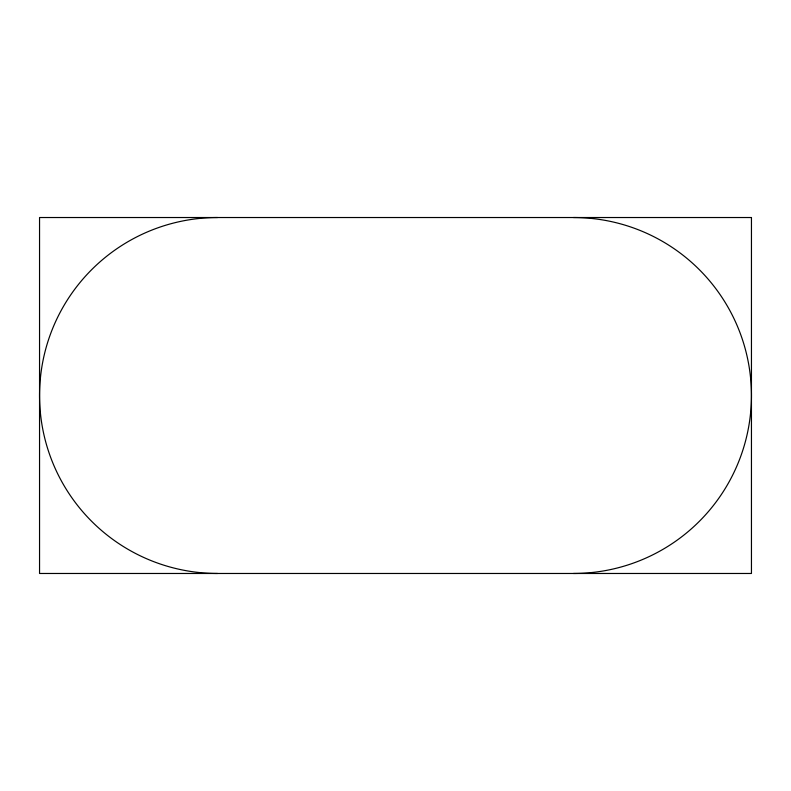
<?xml version="1.0" encoding="UTF-8"?>
<svg xmlns="http://www.w3.org/2000/svg" width="791" height="791" viewBox="0 0 791 791"><rect width="100%" height="100%" fill="white"/><g stroke="black" fill="none" stroke-linecap="round" stroke-linejoin="round"><path stroke-width="1.19" d="M573.475 217.525A177.975 177.975 0 0 1 751.45 395.5A177.975 177.975 0 0 1 573.475 573.475M217.525 573.475A177.975 177.975 0 0 1 39.55 395.5A177.975 177.975 0 0 1 217.525 217.525M751.45 217.525L39.55 217.525L39.55 573.475L751.45 573.475L751.45 217.525"/></g></svg>
